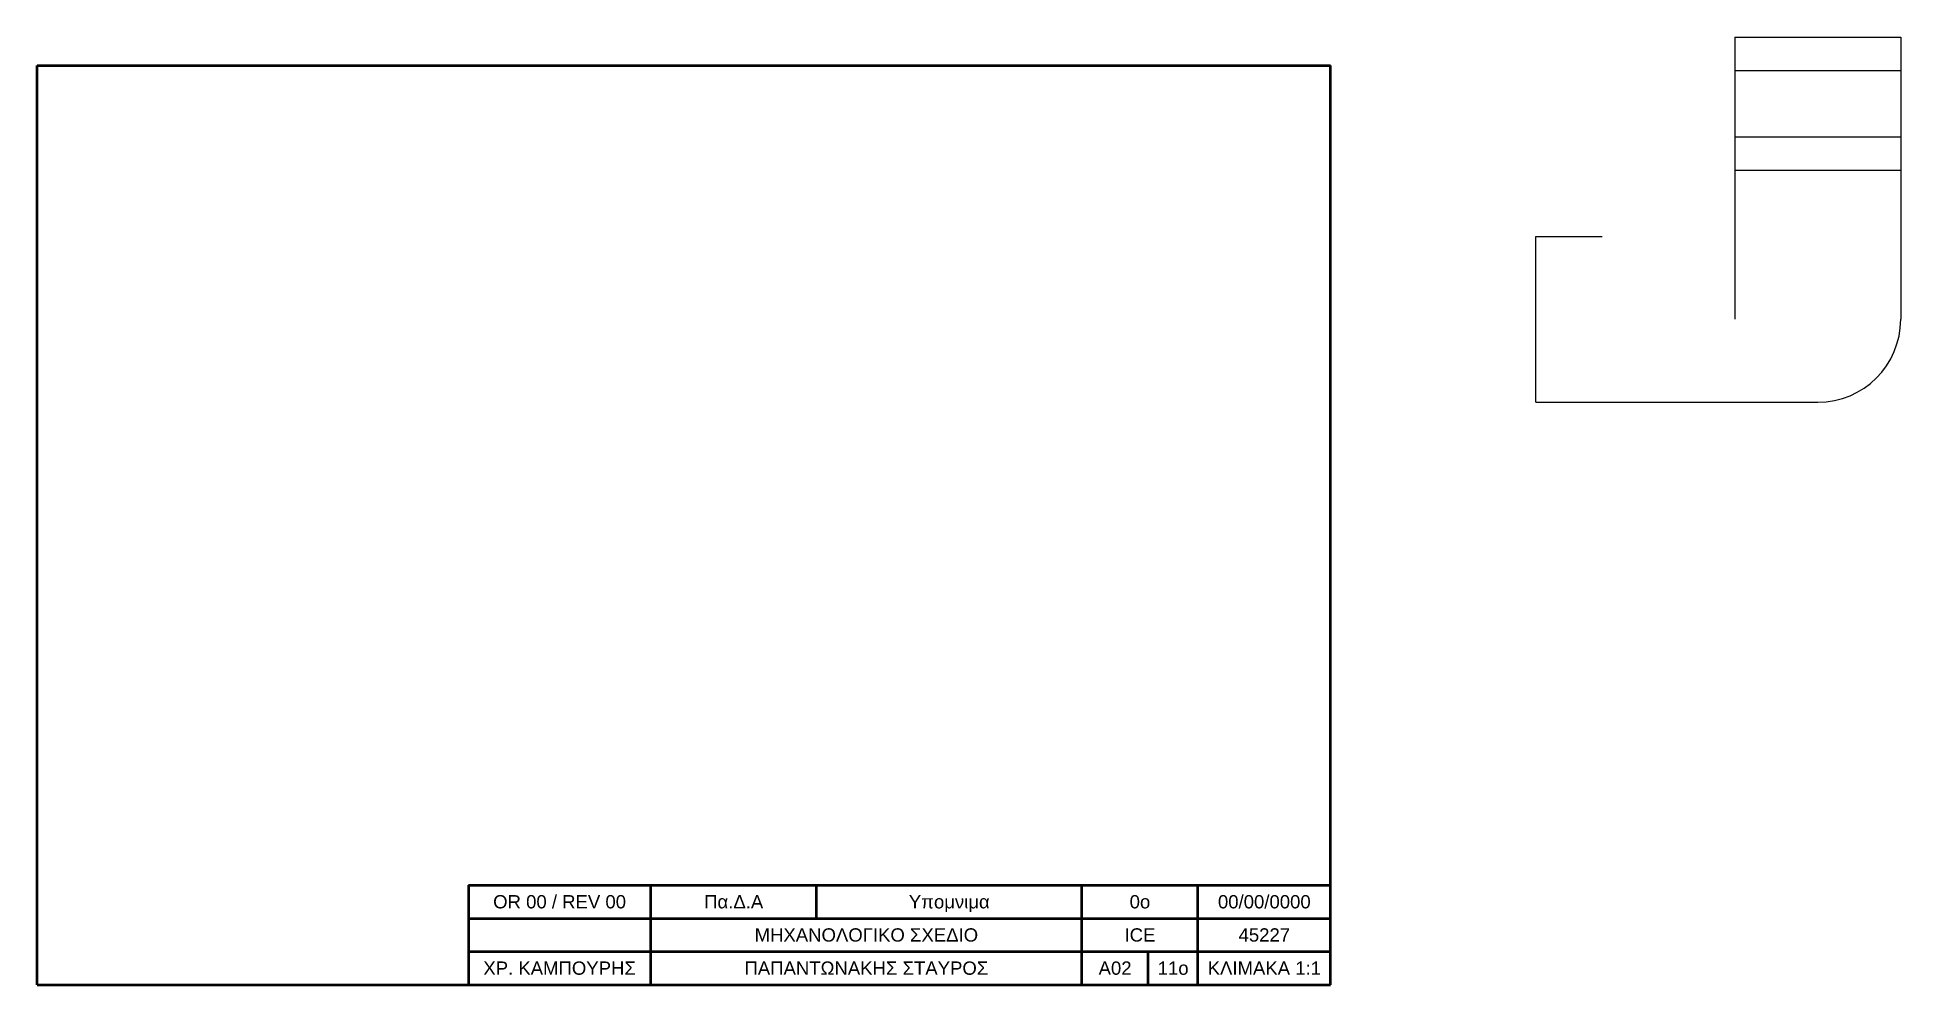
# Model space of a CAD drawing. Header units: millimetres. Extents: x 0 to 562, y 0 to 286.
import ezdxf
from ezdxf.enums import TextEntityAlignment as Align

# ---------------------------------------------------------------- set-up
doc = ezdxf.new("R2010")
doc.units = ezdxf.units.MM
doc.styles.get("Standard").update_dxf_attribs({"font": 'arial.ttf'})

msp = doc.modelspace()

# ---------------------------------------------------------------- linework, layer by layer
for p, q in [((511.9, 285.53), (561.9, 285.53)), ((511.9, 285.53), (511.9, 200.53)), ((561.9, 285.53), (561.9, 245.53)), ((511.9, 275.53), (561.9, 275.53)), ((511.9, 255.53), (561.9, 255.53)), ((511.9, 245.53), (561.9, 245.53)), ((561.9, 245.53), (561.9, 200.53)), ((451.9, 175.53), (451.9, 225.53)), ((451.9, 225.53), (471.9, 225.53)), ((451.9, 175.53), (471.9, 175.53)), ((471.9, 175.53), (536.9, 175.53))]:
    msp.add_line(p, q)
at = {"lineweight": 50}
for p, q in [((0, 0), (0, 277)), ((0, 277), (390, 277)), ((390, 0), (390, 277)), ((130, 30), (390, 30)), ((130, 30), (130, 0)), ((185, 0), (185, 30)), ((235, 20), (235, 30)), ((315, 0), (315, 30)), ((350, 0), (350, 30)), ((130, 20), (390, 20)), ((130, 10), (390, 10)), ((335, 0), (335, 10)), ((0, 0), (390, 0))]:
    msp.add_line(p, q, dxfattribs=at)
msp.add_arc((536.9, 200.53), 25, 270, 0)

# ---------------------------------------------------------------- texts
for s, p in [('OR 00 / REV 00', (157.5, 25)), ('Πα.Δ.Α', (210, 25)), ('Υπομνιμα', (275, 25)), ('0ο', (332.5, 25)), ('00/00/0000', (370, 25)), ('ΜΗΧΑΝΟΛΟΓΙΚΟ ΣΧΕΔΙΟ', (250, 15)), ('ICE', (332.5, 15)), ('45227', (370, 15)), ('ΧΡ. ΚΑΜΠΟΥΡΗΣ', (157.5, 5)), ('ΠΑΠΑΝΤΩΝΑΚΗΣ ΣΤΑΥΡΟΣ', (250, 5)), ('A02', (325, 5)), ('11ο', (342.5, 5)), ('ΚΛΙΜΑΚΑ 1:1', (370, 5))]:
    msp.add_text(s, height=4).set_placement(p, align=Align.MIDDLE_CENTER)

doc.saveas('drawing.dxf')
